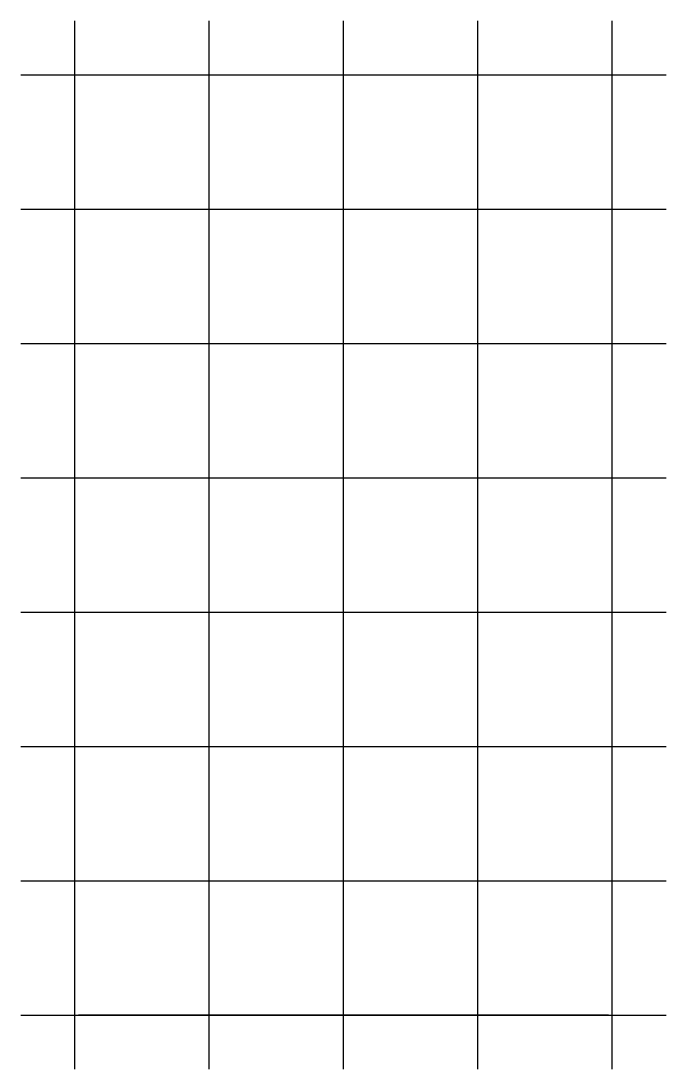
# Model space of a CAD drawing. Header units: millimetres. Extents: x -2000 to 22000, y -2000 to 37000.
import ezdxf

# ---------------------------------------------------------------- set-up
doc = ezdxf.new("R2010")
doc.units = ezdxf.units.MM
doc.layers.get('0').update_dxf_attribs({"true_color": 0xdfdfdf})

# ---------------------------------------------------------------- blocks, each defined once
blk = doc.blocks.new('Grid26344')
at = {"color": 0, "linetype": 'ByBlock', "lineweight": -2, "transparency": 16777216}
for p, q in [((0, -2000), (0, 37000)), ((5000, -2000), (5000, 37000)), ((10000, -2000), (10000, 37000)), ((15000, -2000), (15000, 37000)), ((20000, -2000), (20000, 37000)), ((-2000, 35000), (22000, 35000)), ((-2000, 30000), (22000, 30000)), ((-2000, 25000), (22000, 25000)), ((-2000, 20000), (22000, 20000)), ((-2000, 15000), (22000, 15000)), ((-2000, 10000), (22000, 10000)), ((-2000, 5000), (22000, 5000)), ((-2000, 0), (22000, 0))]:
    blk.add_line(p, q, dxfattribs=at)

msp = doc.modelspace()

# ---------------------------------------------------------------- linework, layer by layer
for p, q in [((145, 0, 4600), (19855, 0, 4600)), ((10000, 0, 6000), (145, 0, 5000)), ((145, 0, 4600), (1130.5, 0, 5100)), ((1130.5, 0, 5100), (2116, 0, 4600)), ((2116, 0, 4600), (3101.5, 0, 5300)), ((3101.5, 0, 5300), (4087, 0, 4600)), ((4087, 0, 4600), (5072.5, 0, 5500)), ((5072.5, 0, 5500), (6058, 0, 4600)), ((6058, 0, 4600), (7043.5, 0, 5700)), ((7043.5, 0, 5700), (8029, 0, 4600)), ((8029, 0, 4600), (9014.5, 0, 5900)), ((9014.5, 0, 5900), (10000, 0, 4600)), ((10000, 0, 6000), (19855, 0, 5000)), ((10985.5, 0, 5900), (10000, 0, 4600)), ((11971, 0, 4600), (10985.5, 0, 5900)), ((12956.5, 0, 5700), (11971, 0, 4600)), ((13942, 0, 4600), (12956.5, 0, 5700)), ((14927.5, 0, 5500), (13942, 0, 4600)), ((15913, 0, 4600), (14927.5, 0, 5500)), ((16898.5, 0, 5300), (15913, 0, 4600)), ((17884, 0, 4600), (16898.5, 0, 5300)), ((18869.5, 0, 5100), (17884, 0, 4600)), ((19855, 0, 4600), (18869.5, 0, 5100))]:
    msp.add_line(p, q)

# ---------------------------------------------------------------- block references
at = {"color": 1}
msp.add_blockref('Grid26344', (0, 0), dxfattribs=at)

doc.saveas('drawing.dxf')
